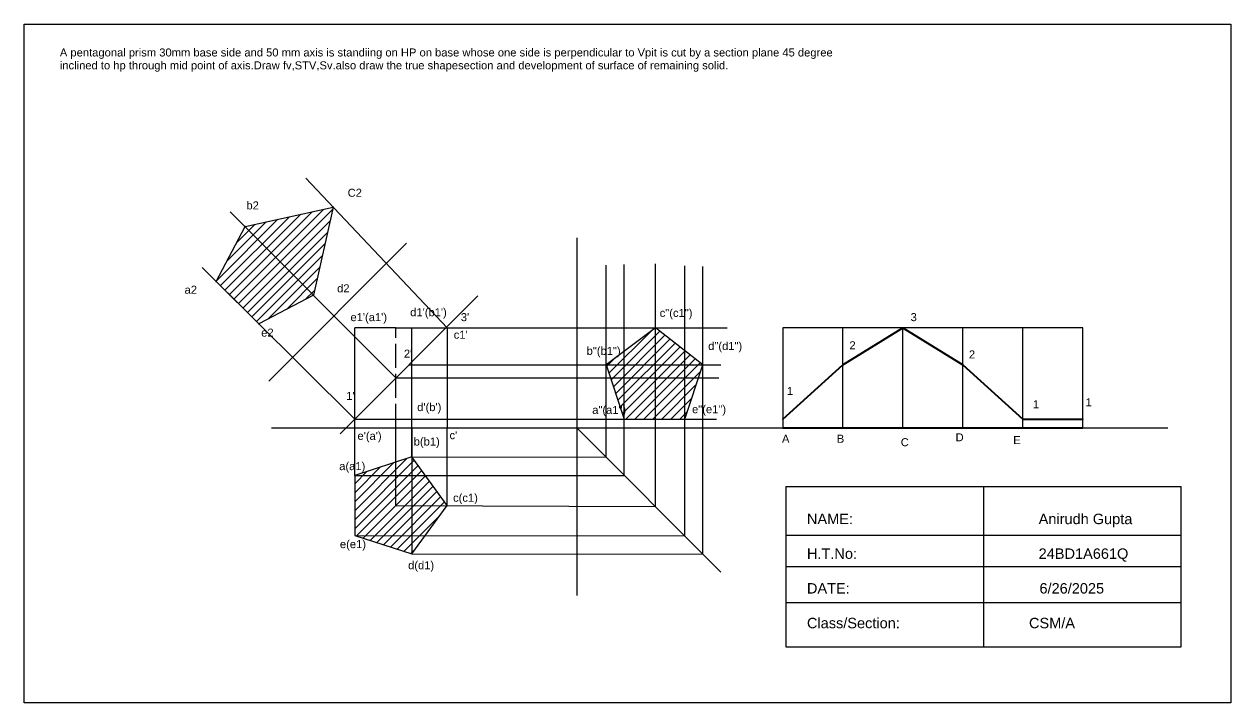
# Model space of a CAD drawing. Header units: inches. Extents: x 14 to 3829, y 5 to 1519.
# Drawn here: x 242 to 845, y 1162 to 1501 of the extents above; entities that cross this region are included whole.
import ezdxf

# ---------------------------------------------------------------- set-up
doc = ezdxf.new("R2010")
doc.units = ezdxf.units.IN
doc.header["$MEASUREMENT"] = 0
doc.linetypes.add('ACAD_ISO02W100', pattern=[15, 12, -3])
doc.styles.get("Standard").update_dxf_attribs({"font": 'arial.ttf'})

msp = doc.modelspace()

# ---------------------------------------------------------------- hatches: boundary and pattern name
h = msp.add_hatch()
h.set_pattern_fill('ANSI31', color=256)
h.set_pattern_definition([(45, (-2006.504, -692.9825), (-2.245064, 2.245064), [])])
h.paths.add_polyline_path([(571.82, 1337.883), (557.132, 1349.31), (557.132, 1330.79), (571.82, 1330.79)])
h.paths.add_polyline_path([(557.132, 1349.31), (541.601, 1337.64), (541.601, 1330.79), (557.132, 1330.79)])
h.paths.add_polyline_path([(541.601, 1337.64), (532.484, 1330.79), (541.601, 1330.79)])
h.paths.add_polyline_path([(541.601, 1330.79), (532.484, 1330.79), (534.662, 1324.31), (541.601, 1324.31)])
h.paths.add_polyline_path([(541.601, 1324.31), (534.662, 1324.31), (541.601, 1303.664)])
h.paths.add_polyline_path([(557.132, 1324.31), (543.01, 1324.31), (541.601, 1324.31), (541.601, 1303.664), (557.132, 1303.664)])
h.paths.add_polyline_path([(557.132, 1330.79), (541.601, 1330.79), (541.601, 1324.31), (557.132, 1324.31)])
h.paths.add_polyline_path([(571.82, 1324.31), (557.132, 1324.31), (557.132, 1303.664), (571.82, 1303.664)])
h.paths.add_polyline_path([(571.82, 1330.79), (557.132, 1330.79), (557.132, 1324.31), (571.82, 1324.31)])
h.paths.add_polyline_path([(580.936, 1330.79), (571.82, 1330.79), (571.82, 1324.31), (578.758, 1324.31)])
h.paths.add_polyline_path([(578.758, 1324.31), (571.82, 1324.31), (571.82, 1303.664)])
h.paths.add_polyline_path([(571.82, 1337.883), (571.82, 1330.79), (580.936, 1330.79)])
h.paths.add_polyline_path([(396.027, 1409.622), (352.006, 1399.902), (386.299, 1365.547)])
h.paths.add_polyline_path([(352.006, 1399.902), (337.644, 1372.428), (358.919, 1351.278), (386.299, 1365.547)])
h.paths.add_polyline_path([(435.347, 1275.563), (427.461, 1275.565), (427.461, 1260.571), (435.347, 1260.536)], flags=17)
h.paths.add_polyline_path([(435.347, 1260.536), (427.461, 1260.571), (427.461, 1275.565), (406.816, 1275.571), (406.816, 1245.571), (435.347, 1245.526)])
h.paths.add_polyline_path([(427.461, 1282.279), (406.816, 1275.571), (427.461, 1275.565)])
h.paths.add_polyline_path([(435.347, 1284.841), (427.461, 1282.279), (427.461, 1275.565), (435.347, 1275.563)])
h.paths.add_polyline_path([(435.347, 1284.841), (435.347, 1275.563), (442.09, 1275.561)])
h.paths.add_polyline_path([(442.09, 1275.561), (435.347, 1275.563), (435.347, 1260.536), (452.899, 1260.459), (452.981, 1260.571)])
h.paths.add_polyline_path([(452.899, 1260.459), (435.347, 1260.536), (435.347, 1245.526), (442.043, 1245.516)])
h.paths.add_polyline_path([(435.347, 1245.526), (406.816, 1245.571), (435.347, 1236.3)])
h.paths.add_polyline_path([(442.043, 1245.516), (435.347, 1245.526), (435.347, 1236.3)])

# ---------------------------------------------------------------- linework, layer by layer
for p, q in [((452.981, 1349.31), (382.396, 1424.057)), ((427.461, 1324.31), (344.646, 1407.275)), ((352.006, 1399.902), (396.027, 1409.622)), ((396.027, 1409.622), (386.299, 1365.547)), ((337.644, 1372.428), (352.006, 1399.902)), ((517.822, 1394.192), (517.822, 1215.513)), ((363.855, 1322.642), (432.779, 1391.566)), ((406.816, 1303.664), (330.652, 1379.379)), ((532.484, 1284.647), (532.484, 1380.628)), ((541.601, 1275.531), (541.601, 1380.966)), ((557.132, 1259.999), (557.132, 1381.303)), ((571.82, 1245.312), (571.82, 1380.291)), ((580.936, 1236.196), (580.936, 1379.953)), ((358.919, 1351.278), (337.644, 1372.428)), ((386.299, 1365.547), (358.919, 1351.278)), ((399.48, 1296.328), (468.404, 1365.252)), ((406.816, 1299.31), (406.816, 1349.31)), ((427.461, 1349.31), (406.816, 1349.31)), ((427.461, 1349.31), (452.981, 1349.31)), ((435.347, 1299.31), (435.347, 1349.31)), ((452.981, 1349.31), (452.981, 1299.31)), ((452.981, 1349.31), (593.031, 1349.31)), ((557.132, 1349.31), (532.484, 1330.79)), ((580.936, 1330.79), (557.132, 1349.31)), ((770.791, 1349.31), (620.791, 1349.31)), ((620.791, 1349.31), (620.791, 1299.31)), ((650.791, 1299.31), (650.791, 1349.31)), ((680.791, 1299.31), (680.791, 1349.31)), ((710.791, 1299.31), (710.791, 1349.31)), ((740.791, 1299.31), (740.791, 1349.31)), ((770.791, 1299.31), (770.791, 1349.31)), ((433.942, 1330.79), (589.869, 1330.79)), ((532.484, 1330.79), (541.601, 1303.664)), ((571.82, 1303.664), (580.936, 1330.79)), ((427.461, 1324.31), (482.114, 1324.31)), ((482.114, 1324.31), (588.815, 1324.31)), ((543.01, 1324.31), (571.82, 1324.31)), ((406.816, 1303.664), (587.76, 1303.664)), ((541.601, 1303.664), (571.82, 1303.664)), ((365.231, 1299.31), (813.286, 1299.31)), ((406.816, 1275.571), (406.816, 1299.31)), ((427.461, 1260.571), (427.461, 1299.31)), ((435.347, 1284.841), (435.347, 1299.31)), ((435.347, 1299.31), (435.347, 1236.3)), ((452.981, 1260.571), (452.981, 1299.31)), ((517.822, 1299.31), (589.883, 1227.248)), ((435.347, 1284.841), (532.484, 1284.647)), ((406.816, 1275.571), (541.601, 1275.531)), ((622.395, 1270.053), (622.395, 1189.864)), ((622.395, 1270.053), (820.063, 1270.053)), ((721.229, 1270.053), (721.229, 1189.864)), ((820.063, 1189.864), (820.063, 1270.053)), ((427.461, 1260.571), (557.132, 1259.999)), ((406.816, 1245.571), (571.82, 1245.312)), ((622.395, 1245.696), (820.063, 1245.696)), ((435.347, 1236.3), (580.936, 1236.196)), ((622.395, 1229.958), (820.063, 1229.958)), ((622.395, 1211.972), (820.063, 1211.972)), ((622.395, 1189.864), (820.063, 1189.864))]:
    msp.add_line(p, q)
at = {"linetype": 'ACAD_ISO02W100'}
msp.add_line((427.461, 1299.31), (427.461, 1349.31), dxfattribs=at)
at = {"lineweight": 40}
for p, q in [((650.791, 1330.79), (680.791, 1349.31)), ((680.791, 1349.31), (710.791, 1330.79)), ((620.791, 1303.664), (650.791, 1330.79)), ((710.791, 1330.79), (740.791, 1303.664)), ((740.791, 1303.664), (770.791, 1303.664)), ((620.791, 1299.31), (770.791, 1299.31))]:
    msp.add_line(p, q, dxfattribs=at)
for points in [[(241.566, 1500.985), (844.845, 1500.985), (844.845, 1161.916), (241.566, 1161.916)], [(406.816, 1275.571), (406.816, 1245.571), (435.347, 1236.3), (452.981, 1260.571), (435.347, 1284.841)]]:
    msp.add_lwpolyline(points, close=True)
for p in [(396.027, 1409.622), (352.006, 1399.902), (337.644, 1372.428), (386.299, 1365.547), (358.919, 1351.278), (680.791, 1349.31), (650.791, 1330.79), (710.791, 1330.79), (620.791, 1303.664), (740.791, 1303.664), (770.791, 1303.664), (650.791, 1299.31), (680.791, 1299.31), (710.791, 1299.31), (740.791, 1299.31)]:
    msp.add_point(p)

# ---------------------------------------------------------------- texts
for s, p in [('A pentagonal prism 30mm base side and 50 mm axis is standiing on HP on base whose one side is perpendicular to Vpit is cut by a section plane 45 degree ', (259.419, 1484.842)), ('inclined to hp through mid point of axis.Draw fv,STV,Sv.also draw the true shapesection and development of surface of remaining solid.', (259.419, 1478.417)), ('C2', (403.297, 1414.748)), ('b2', (352.702, 1408.429)), ('a2', (321.782, 1366.3)), ('d2', (398.027, 1367.002)), ("d1'(b1')", (434.568, 1355.065)), ('c"(c1")', (559.3, 1354.714)), ("e1'(a1')", (404.703, 1352.608)), ("3'", (459.866, 1352.608)), ('3', (684.735, 1352.608)), ('e2', (360.08, 1344.884)), ("c1'", (456.353, 1343.831)), ('b"(b1")', (522.759, 1335.756)), ('d"(d1")', (583.544, 1338.214)), ('2', (654.167, 1338.565)), ("2'", (431.406, 1334.352)), ('2', (713.898, 1334.001)), ("1'", (402.595, 1313.288)), ('1', (622.896, 1315.745)), ("d'(b')", (438.082, 1307.67)), ('a"(a1")', (525.57, 1306.266)), ('e"(e1")', (575.463, 1306.617)), ('1', (745.872, 1309.075)), ('1', (772.224, 1310.128)), ("e'(a')", (408.216, 1293.276)), ("c'", (454.244, 1293.627)), ('b(b1)', (436.325, 1290.468)), ('A', (620.437, 1291.872)), ('B', (647.843, 1291.872)), ('C', (679.816, 1290.117)), ('D', (707.222, 1292.574)), ('E', (736.034, 1291.17)), ('a(a1)', (399.081, 1278.18)), ('c(c1)', (456.001, 1262.382)), ('e(e1)', (399.432, 1239.211)), ('d(d1)', (433.514, 1228.679))]:
    msp.add_text(s, height=4).set_placement(p)
at = {"insert": (632.924, 1256.4), "char_height": 5.2, "attachment_point": 1}
msp.add_mtext_dynamic_manual_height_columns('NAME:                                              Anirudh Gupta\\P\\PH.T.No:                                             24BD1A661Q\\P\\PDATE:                                               6/26/2025\\P\\PClass/Section:                                CSM/A', width=175.89946, gutter_width=12.5, heights=[0], dxfattribs=at)

doc.saveas('drawing.dxf')
